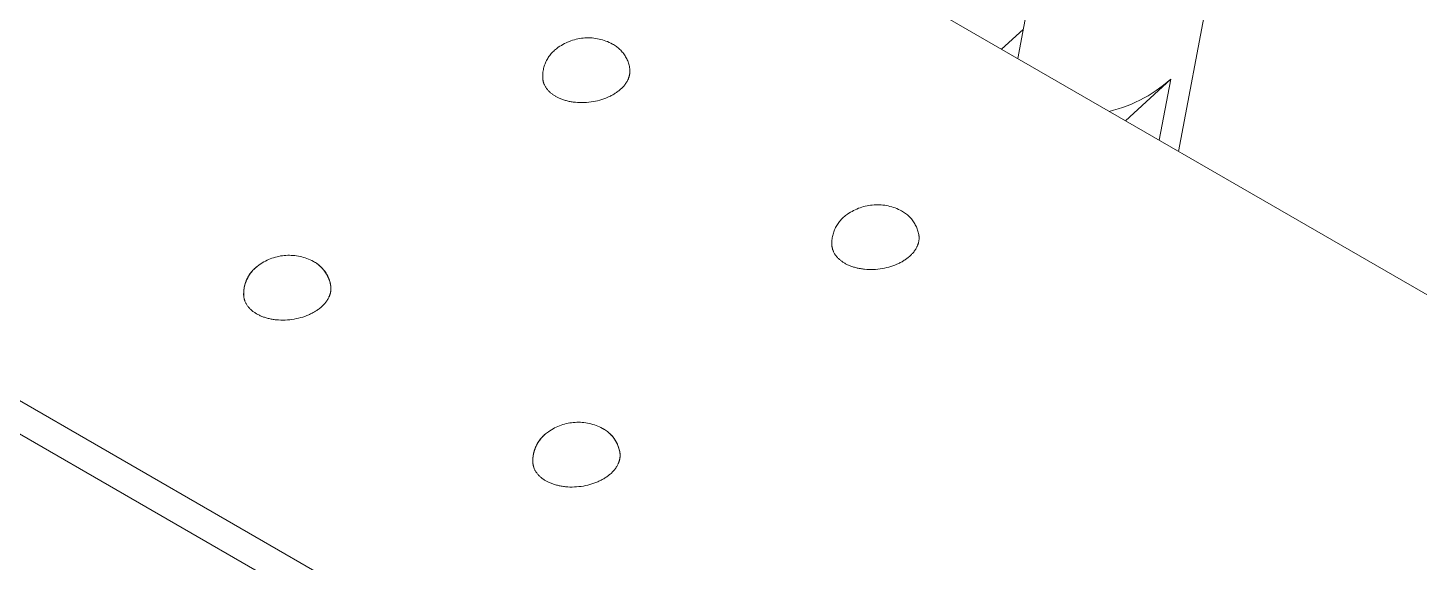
# Model space of a CAD drawing. Header units: millimetres. Extents: x -253 to 4295, y -442 to 2895.
# Drawn here: x 3147.2 to 3335.5, y 1273.9 to 1346.2 of the extents above; entities that cross this region are included whole.
import ezdxf

# ---------------------------------------------------------------- set-up
doc = ezdxf.new("R2010")
doc.units = ezdxf.units.MM
doc.layers.add('ZANO_R', color=7, linetype='Continuous', lineweight=0)

msp = doc.modelspace()

# ---------------------------------------------------------------- linework, layer by layer
at = {"layer": 'ZANO_R'}
for p, q in [((3281.29, 1342.56), (3307.2, 1478.45)), ((3328.95, 1465.89), (3302.95, 1329.51)), ((3161.99, 1410.89), (4157.14, 836.34)), ((3220.96, 1344.56), (3221.19, 1344.63)), ((3221.19, 1344.63), (3221.43, 1344.69)), ((3221.43, 1344.69), (3221.66, 1344.74)), ((3221.66, 1344.74), (3221.9, 1344.79)), ((3221.9, 1344.79), (3222.14, 1344.82)), ((3222.14, 1344.82), (3222.38, 1344.85)), ((3222.38, 1344.85), (3222.62, 1344.87)), ((3222.62, 1344.87), (3222.86, 1344.88)), ((3222.86, 1344.88), (3223.1, 1344.88)), ((3223.1, 1344.88), (3223.34, 1344.87)), ((3223.34, 1344.87), (3223.59, 1344.86)), ((3223.59, 1344.86), (3223.83, 1344.84)), ((3223.83, 1344.84), (3224.07, 1344.8)), ((3224.07, 1344.8), (3224.3, 1344.76)), ((3224.3, 1344.76), (3224.54, 1344.72)), ((3224.54, 1344.72), (3224.78, 1344.66)), ((3224.78, 1344.66), (3225.01, 1344.6)), ((3279, 1343.34), (3281.95, 1346.02)), ((3217.95, 1342.62), (3218.05, 1342.74)), ((3218.05, 1342.74), (3218.16, 1342.86)), ((3218.16, 1342.86), (3218.27, 1342.98)), ((3218.27, 1342.98), (3218.39, 1343.09)), ((3218.39, 1343.09), (3218.51, 1343.2)), ((3218.51, 1343.2), (3218.63, 1343.31)), ((3218.63, 1343.31), (3218.76, 1343.41)), ((3218.76, 1343.41), (3218.89, 1343.51)), ((3218.89, 1343.51), (3219.02, 1343.6)), ((3219.02, 1343.6), (3219.22, 1343.73)), ((3219.22, 1343.73), (3219.43, 1343.86)), ((3219.43, 1343.86), (3219.63, 1343.99)), ((3219.63, 1343.99), (3219.85, 1344.1)), ((3219.85, 1344.1), (3220.06, 1344.21)), ((3220.06, 1344.21), (3220.28, 1344.31)), ((3220.28, 1344.31), (3220.51, 1344.4)), ((3220.51, 1344.4), (3220.73, 1344.48)), ((3220.73, 1344.48), (3220.96, 1344.56)), ((3225.01, 1344.6), (3225.24, 1344.52)), ((3225.24, 1344.52), (3225.47, 1344.44)), ((3225.47, 1344.44), (3225.69, 1344.36)), ((3225.69, 1344.36), (3225.91, 1344.26)), ((3225.91, 1344.26), (3226.13, 1344.16)), ((3226.13, 1344.16), (3226.35, 1344.04)), ((3226.35, 1344.04), (3226.48, 1343.97)), ((3226.48, 1343.97), (3226.62, 1343.89)), ((3226.62, 1343.89), (3226.75, 1343.8)), ((3226.75, 1343.8), (3226.88, 1343.71)), ((3226.88, 1343.71), (3227, 1343.62)), ((3227, 1343.62), (3227.13, 1343.52)), ((3227.13, 1343.52), (3227.24, 1343.41)), ((3227.24, 1343.41), (3227.36, 1343.31)), ((3227.36, 1343.31), (3227.47, 1343.2)), ((3227.47, 1343.2), (3227.58, 1343.08)), ((3227.58, 1343.08), (3227.68, 1342.96)), ((3227.68, 1342.96), (3227.78, 1342.84)), ((3227.78, 1342.84), (3227.88, 1342.71)), ((3065.35, 1342.41), (4060.51, 767.86)), ((3217.03, 1340.73), (3217.07, 1340.89)), ((3217.07, 1340.89), (3217.12, 1341.05)), ((3217.12, 1341.05), (3217.17, 1341.2)), ((3217.17, 1341.2), (3217.22, 1341.35)), ((3217.22, 1341.35), (3217.28, 1341.5)), ((3217.28, 1341.5), (3217.35, 1341.65)), ((3217.35, 1341.65), (3217.42, 1341.8)), ((3217.42, 1341.8), (3217.5, 1341.94)), ((3217.5, 1341.94), (3217.58, 1342.08)), ((3217.58, 1342.08), (3217.66, 1342.22)), ((3217.66, 1342.22), (3217.75, 1342.36)), ((3217.75, 1342.36), (3217.85, 1342.49)), ((3217.85, 1342.49), (3217.95, 1342.62)), ((3227.88, 1342.71), (3227.97, 1342.59)), ((3227.97, 1342.59), (3228.05, 1342.45)), ((3228.05, 1342.45), (3228.13, 1342.32)), ((3228.13, 1342.32), (3228.21, 1342.18)), ((3228.21, 1342.18), (3228.28, 1342.04)), ((3228.28, 1342.04), (3228.35, 1341.9)), ((3228.35, 1341.9), (3228.41, 1341.75)), ((3228.41, 1341.75), (3228.47, 1341.61)), ((3228.47, 1341.61), (3228.52, 1341.46)), ((3228.52, 1341.46), (3228.56, 1341.31)), ((3228.56, 1341.31), (3228.61, 1341.16)), ((3228.61, 1341.16), (3228.64, 1341)), ((3228.64, 1341), (3228.67, 1340.85)), ((3228.67, 1340.85), (3228.7, 1340.69)), ((3281.21, 1342.06), (3281.24, 1342.31)), ((3281.24, 1342.31), (3281.29, 1342.55)), ((3062.23, 1339.7), (4057.38, 765.15)), ((3216.91, 1339.77), (3216.92, 1339.93)), ((3216.91, 1339.6), (3216.91, 1339.77)), ((3216.91, 1339.44), (3216.91, 1339.6)), ((3216.92, 1339.28), (3216.91, 1339.44)), ((3216.92, 1339.93), (3216.93, 1340.09)), ((3216.92, 1339.28), (3216.93, 1339.23)), ((3216.93, 1340.09), (3216.94, 1340.25)), ((3216.93, 1339.23), (3216.94, 1339.19)), ((3216.94, 1340.25), (3216.97, 1340.41)), ((3216.94, 1339.19), (3216.94, 1339.14)), ((3216.94, 1339.14), (3216.95, 1339.1)), ((3216.95, 1339.1), (3216.96, 1339.06)), ((3216.96, 1339.06), (3216.97, 1339.01)), ((3216.97, 1340.41), (3217, 1340.57)), ((3216.97, 1339.01), (3216.98, 1338.97)), ((3216.98, 1338.97), (3216.99, 1338.92)), ((3217, 1340.57), (3217.03, 1340.73)), ((3228.26, 1338.88), (3228.32, 1338.98)), ((3228.32, 1338.98), (3228.37, 1339.08)), ((3228.37, 1339.08), (3228.43, 1339.19)), ((3228.43, 1339.19), (3228.45, 1339.24)), ((3228.45, 1339.24), (3228.48, 1339.29)), ((3228.48, 1339.29), (3228.5, 1339.34)), ((3228.5, 1339.34), (3228.52, 1339.4)), ((3228.52, 1339.4), (3228.54, 1339.45)), ((3228.54, 1339.45), (3228.56, 1339.5)), ((3228.56, 1339.5), (3228.58, 1339.56)), ((3228.58, 1339.56), (3228.59, 1339.61)), ((3228.59, 1339.61), (3228.61, 1339.66)), ((3228.61, 1339.66), (3228.63, 1339.72)), ((3228.63, 1339.72), (3228.64, 1339.77)), ((3228.64, 1339.77), (3228.65, 1339.83)), ((3228.65, 1339.83), (3228.66, 1339.88)), ((3228.66, 1339.88), (3228.67, 1339.94)), ((3228.67, 1339.94), (3228.68, 1339.99)), ((3228.68, 1339.99), (3228.69, 1340.04)), ((3228.69, 1340.04), (3228.7, 1340.1)), ((3228.7, 1340.64), (3228.7, 1340.69)), ((3228.71, 1340.59), (3228.7, 1340.64)), ((3228.7, 1340.15), (3228.71, 1340.21)), ((3228.7, 1340.1), (3228.7, 1340.15)), ((3228.71, 1340.53), (3228.71, 1340.59)), ((3228.71, 1340.48), (3228.71, 1340.53)), ((3228.72, 1340.43), (3228.71, 1340.48)), ((3228.71, 1340.32), (3228.72, 1340.37)), ((3228.71, 1340.26), (3228.71, 1340.32)), ((3228.71, 1340.21), (3228.71, 1340.26)), ((3228.72, 1340.37), (3228.72, 1340.43)), ((3295.77, 1333.65), (3301.92, 1339.29)), ((3300.35, 1331.01), (3301.92, 1339.29)), ((3301.92, 1339.29), (3301.44, 1338.87)), ((3216.99, 1338.92), (3217, 1338.88)), ((3217, 1338.88), (3217.02, 1338.84)), ((3217.02, 1338.84), (3217.03, 1338.79)), ((3217.03, 1338.79), (3217.05, 1338.75)), ((3217.05, 1338.75), (3217.08, 1338.67)), ((3217.08, 1338.67), (3217.11, 1338.58)), ((3217.11, 1338.58), (3217.15, 1338.5)), ((3217.15, 1338.5), (3217.19, 1338.42)), ((3217.19, 1338.42), (3217.23, 1338.34)), ((3217.23, 1338.34), (3217.28, 1338.26)), ((3217.28, 1338.26), (3217.33, 1338.18)), ((3217.33, 1338.18), (3217.38, 1338.1)), ((3217.38, 1338.1), (3217.43, 1338.02)), ((3217.43, 1338.02), (3217.49, 1337.95)), ((3217.49, 1337.95), (3217.55, 1337.88)), ((3217.55, 1337.88), (3217.61, 1337.8)), ((3217.61, 1337.8), (3217.67, 1337.73)), ((3217.67, 1337.73), (3217.74, 1337.66)), ((3217.74, 1337.66), (3217.8, 1337.6)), ((3217.8, 1337.6), (3217.87, 1337.53)), ((3217.87, 1337.53), (3217.94, 1337.47)), ((3217.94, 1337.47), (3218.02, 1337.4)), ((3218.02, 1337.4), (3218.09, 1337.34)), ((3218.09, 1337.34), (3218.17, 1337.28)), ((3218.17, 1337.28), (3218.24, 1337.23)), ((3218.24, 1337.23), (3218.32, 1337.17)), ((3218.32, 1337.17), (3218.4, 1337.12)), ((3218.4, 1337.12), (3218.49, 1337.06)), ((3226.18, 1337.06), (3226.29, 1337.12)), ((3226.29, 1337.12), (3226.4, 1337.18)), ((3226.4, 1337.18), (3226.51, 1337.24)), ((3226.51, 1337.24), (3226.61, 1337.3)), ((3226.61, 1337.3), (3226.72, 1337.37)), ((3226.72, 1337.37), (3226.81, 1337.43)), ((3226.81, 1337.43), (3226.91, 1337.5)), ((3226.91, 1337.5), (3227, 1337.57)), ((3227, 1337.57), (3227.1, 1337.64)), ((3227.1, 1337.64), (3227.2, 1337.72)), ((3227.2, 1337.72), (3227.3, 1337.79)), ((3227.3, 1337.79), (3227.39, 1337.87)), ((3227.39, 1337.87), (3227.48, 1337.96)), ((3227.48, 1337.96), (3227.57, 1338.04)), ((3227.57, 1338.04), (3227.66, 1338.13)), ((3227.66, 1338.13), (3227.75, 1338.21)), ((3227.75, 1338.21), (3227.83, 1338.3)), ((3227.83, 1338.3), (3227.91, 1338.4)), ((3227.91, 1338.4), (3227.98, 1338.49)), ((3227.98, 1338.49), (3228.06, 1338.58)), ((3228.06, 1338.58), (3228.13, 1338.68)), ((3228.13, 1338.68), (3228.2, 1338.78)), ((3228.2, 1338.78), (3228.26, 1338.88)), ((3299.39, 1337.38), (3298.85, 1337.05)), ((3299.92, 1337.73), (3299.39, 1337.38)), ((3300.44, 1338.09), (3299.92, 1337.73)), ((3300.95, 1338.48), (3300.44, 1338.09)), ((3301.44, 1338.87), (3300.95, 1338.48)), ((3218.49, 1337.06), (3218.57, 1337.01)), ((3218.57, 1337.01), (3218.65, 1336.96)), ((3218.65, 1336.96), (3218.75, 1336.91)), ((3218.75, 1336.91), (3218.84, 1336.86)), ((3218.84, 1336.86), (3218.94, 1336.81)), ((3218.94, 1336.81), (3219.05, 1336.76)), ((3219.05, 1336.76), (3219.15, 1336.71)), ((3219.15, 1336.71), (3219.26, 1336.66)), ((3219.26, 1336.66), (3219.37, 1336.62)), ((3219.37, 1336.62), (3219.49, 1336.57)), ((3219.49, 1336.57), (3219.6, 1336.53)), ((3219.6, 1336.53), (3219.72, 1336.49)), ((3219.72, 1336.49), (3219.84, 1336.45)), ((3219.84, 1336.45), (3219.97, 1336.41)), ((3219.97, 1336.41), (3220.09, 1336.38)), ((3220.09, 1336.38), (3220.22, 1336.34)), ((3220.22, 1336.34), (3220.35, 1336.31)), ((3220.35, 1336.31), (3220.49, 1336.28)), ((3220.49, 1336.28), (3220.62, 1336.26)), ((3220.62, 1336.26), (3220.76, 1336.23)), ((3220.76, 1336.23), (3220.9, 1336.21)), ((3220.9, 1336.21), (3221.04, 1336.19)), ((3221.04, 1336.19), (3221.19, 1336.17)), ((3221.19, 1336.17), (3221.33, 1336.15)), ((3221.33, 1336.15), (3221.63, 1336.13)), ((3221.63, 1336.13), (3221.92, 1336.12)), ((3221.92, 1336.12), (3222.23, 1336.11)), ((3222.23, 1336.11), (3222.53, 1336.12)), ((3222.53, 1336.12), (3222.84, 1336.14)), ((3222.84, 1336.14), (3223.14, 1336.16)), ((3223.14, 1336.16), (3223.45, 1336.2)), ((3223.45, 1336.2), (3223.75, 1336.25)), ((3223.75, 1336.25), (3224.05, 1336.31)), ((3224.05, 1336.31), (3224.34, 1336.37)), ((3224.34, 1336.37), (3224.63, 1336.45)), ((3224.63, 1336.45), (3224.91, 1336.53)), ((3224.91, 1336.53), (3225.18, 1336.62)), ((3225.18, 1336.62), (3225.44, 1336.72)), ((3225.44, 1336.72), (3225.7, 1336.83)), ((3225.7, 1336.83), (3225.82, 1336.88)), ((3225.82, 1336.88), (3225.94, 1336.94)), ((3225.94, 1336.94), (3226.06, 1337)), ((3226.06, 1337), (3226.18, 1337.06)), ((3294.79, 1335.26), (3294.18, 1335.08)), ((3295.39, 1335.46), (3294.79, 1335.26)), ((3295.99, 1335.67), (3295.39, 1335.46)), ((3296.58, 1335.91), (3295.99, 1335.67)), ((3297.16, 1336.17), (3296.58, 1335.91)), ((3297.73, 1336.44), (3297.16, 1336.17)), ((3298.3, 1336.74), (3297.73, 1336.44)), ((3298.85, 1337.05), (3298.3, 1336.74)), ((3294.18, 1335.08), (3293.56, 1334.93)), ((3260.1, 1321.97), (3260.33, 1322.03)), ((3260.33, 1322.03), (3260.56, 1322.09)), ((3260.56, 1322.09), (3260.8, 1322.15)), ((3260.8, 1322.15), (3261.04, 1322.19)), ((3261.04, 1322.19), (3261.28, 1322.23)), ((3261.28, 1322.23), (3261.52, 1322.25)), ((3261.52, 1322.25), (3261.76, 1322.27)), ((3261.76, 1322.27), (3262, 1322.28)), ((3262, 1322.28), (3262.24, 1322.28)), ((3262.24, 1322.28), (3262.48, 1322.28)), ((3262.48, 1322.28), (3262.72, 1322.26)), ((3262.72, 1322.26), (3262.96, 1322.24)), ((3262.96, 1322.24), (3263.2, 1322.21)), ((3263.2, 1322.21), (3263.44, 1322.17)), ((3263.44, 1322.17), (3263.68, 1322.12)), ((3263.68, 1322.12), (3263.91, 1322.07)), ((3263.91, 1322.07), (3264.14, 1322)), ((3264.14, 1322), (3264.37, 1321.93)), ((3257.08, 1320.02), (3257.19, 1320.15)), ((3257.19, 1320.15), (3257.29, 1320.27)), ((3257.29, 1320.27), (3257.41, 1320.38)), ((3257.41, 1320.38), (3257.52, 1320.5)), ((3257.52, 1320.5), (3257.64, 1320.61)), ((3257.64, 1320.61), (3257.77, 1320.71)), ((3257.77, 1320.71), (3257.89, 1320.81)), ((3257.89, 1320.81), (3258.02, 1320.91)), ((3258.02, 1320.91), (3258.16, 1321)), ((3258.16, 1321), (3258.36, 1321.14)), ((3258.36, 1321.14), (3258.56, 1321.27)), ((3258.56, 1321.27), (3258.77, 1321.39)), ((3258.77, 1321.39), (3258.98, 1321.51)), ((3258.98, 1321.51), (3259.2, 1321.61)), ((3259.2, 1321.61), (3259.42, 1321.71)), ((3259.42, 1321.71), (3259.64, 1321.81)), ((3259.64, 1321.81), (3259.87, 1321.89)), ((3259.87, 1321.89), (3260.1, 1321.97)), ((3264.37, 1321.93), (3264.6, 1321.85)), ((3264.6, 1321.85), (3264.83, 1321.76)), ((3264.83, 1321.76), (3265.05, 1321.66)), ((3265.05, 1321.66), (3265.27, 1321.56)), ((3265.27, 1321.56), (3265.48, 1321.45)), ((3265.48, 1321.45), (3265.62, 1321.37)), ((3265.62, 1321.37), (3265.75, 1321.29)), ((3265.75, 1321.29), (3265.88, 1321.21)), ((3265.88, 1321.21), (3266.01, 1321.12)), ((3266.01, 1321.12), (3266.14, 1321.02)), ((3266.14, 1321.02), (3266.26, 1320.92)), ((3266.26, 1320.92), (3266.38, 1320.82)), ((3266.38, 1320.82), (3266.49, 1320.71)), ((3266.49, 1320.71), (3266.61, 1320.6)), ((3266.61, 1320.6), (3266.71, 1320.49)), ((3266.71, 1320.49), (3266.82, 1320.37)), ((3266.82, 1320.37), (3266.92, 1320.24)), ((3266.92, 1320.24), (3267.01, 1320.12)), ((3267.01, 1320.12), (3267.1, 1319.99)), ((3256.17, 1318.14), (3256.21, 1318.29)), ((3256.21, 1318.29), (3256.25, 1318.45)), ((3256.25, 1318.45), (3256.3, 1318.61)), ((3256.3, 1318.61), (3256.36, 1318.76)), ((3256.36, 1318.76), (3256.42, 1318.91)), ((3256.42, 1318.91), (3256.48, 1319.06)), ((3256.48, 1319.06), (3256.55, 1319.2)), ((3256.55, 1319.2), (3256.63, 1319.35)), ((3256.63, 1319.35), (3256.71, 1319.49)), ((3256.71, 1319.49), (3256.8, 1319.63)), ((3256.8, 1319.63), (3256.89, 1319.76)), ((3256.89, 1319.76), (3256.98, 1319.89)), ((3256.98, 1319.89), (3257.08, 1320.02)), ((3267.1, 1319.99), (3267.19, 1319.86)), ((3267.19, 1319.86), (3267.27, 1319.72)), ((3267.27, 1319.72), (3267.34, 1319.59)), ((3267.34, 1319.59), (3267.42, 1319.45)), ((3267.42, 1319.45), (3267.48, 1319.3)), ((3267.48, 1319.3), (3267.55, 1319.16)), ((3267.55, 1319.16), (3267.6, 1319.01)), ((3267.6, 1319.01), (3267.65, 1318.86)), ((3267.65, 1318.86), (3267.7, 1318.71)), ((3267.7, 1318.71), (3267.74, 1318.56)), ((3267.74, 1318.56), (3267.78, 1318.41)), ((3267.78, 1318.41), (3267.81, 1318.26)), ((3267.81, 1318.26), (3267.83, 1318.1)), ((3256.04, 1317.17), (3256.05, 1317.33)), ((3256.04, 1317.01), (3256.04, 1317.17)), ((3256.05, 1316.85), (3256.04, 1317.01)), ((3256.05, 1317.33), (3256.06, 1317.5)), ((3256.06, 1316.68), (3256.05, 1316.85)), ((3256.06, 1317.5), (3256.08, 1317.66)), ((3256.06, 1316.64), (3256.06, 1316.68)), ((3256.07, 1316.59), (3256.06, 1316.64)), ((3256.08, 1316.55), (3256.07, 1316.59)), ((3256.08, 1317.66), (3256.1, 1317.82)), ((3256.09, 1316.51), (3256.08, 1316.55)), ((3256.1, 1316.46), (3256.09, 1316.51)), ((3256.1, 1317.82), (3256.13, 1317.98)), ((3256.11, 1316.42), (3256.1, 1316.46)), ((3256.12, 1316.37), (3256.11, 1316.42)), ((3256.13, 1316.33), (3256.12, 1316.37)), ((3256.13, 1317.98), (3256.17, 1318.14)), ((3267.45, 1316.39), (3267.39, 1316.28)), ((3267.51, 1316.49), (3267.45, 1316.39)), ((3267.56, 1316.59), (3267.51, 1316.49)), ((3267.59, 1316.64), (3267.56, 1316.59)), ((3267.61, 1316.7), (3267.59, 1316.64)), ((3267.63, 1316.75), (3267.61, 1316.7)), ((3267.65, 1316.8), (3267.63, 1316.75)), ((3267.67, 1316.86), (3267.65, 1316.8)), ((3267.69, 1316.91), (3267.67, 1316.86)), ((3267.71, 1316.96), (3267.69, 1316.91)), ((3267.73, 1317.02), (3267.71, 1316.96)), ((3267.75, 1317.07), (3267.73, 1317.02)), ((3267.76, 1317.12), (3267.75, 1317.07)), ((3267.77, 1317.18), (3267.76, 1317.12)), ((3267.79, 1317.23), (3267.77, 1317.18)), ((3267.8, 1317.29), (3267.79, 1317.23)), ((3267.81, 1317.34), (3267.8, 1317.29)), ((3267.82, 1317.4), (3267.81, 1317.34)), ((3267.83, 1317.45), (3267.82, 1317.4)), ((3267.83, 1318.1), (3267.84, 1318.05)), ((3267.84, 1317.56), (3267.83, 1317.5)), ((3267.83, 1317.5), (3267.83, 1317.45)), ((3267.84, 1318.05), (3267.84, 1317.99)), ((3267.84, 1317.99), (3267.85, 1317.94)), ((3267.85, 1317.67), (3267.84, 1317.61)), ((3267.84, 1317.61), (3267.84, 1317.56)), ((3267.85, 1317.94), (3267.85, 1317.88)), ((3267.85, 1317.88), (3267.85, 1317.83)), ((3267.85, 1317.83), (3267.85, 1317.78)), ((3267.85, 1317.78), (3267.85, 1317.72)), ((3267.85, 1317.72), (3267.85, 1317.67)), ((3178.95, 1314.42), (3179.16, 1314.55)), ((3178.95, 1314.42), (3179.16, 1314.55)), ((3179.16, 1314.55), (3179.38, 1314.66)), ((3179.16, 1314.55), (3179.38, 1314.66)), ((3179.38, 1314.66), (3179.59, 1314.77)), ((3179.38, 1314.66), (3179.59, 1314.77)), ((3179.59, 1314.77), (3179.81, 1314.87)), ((3179.59, 1314.77), (3179.81, 1314.87)), ((3179.81, 1314.87), (3180.03, 1314.96)), ((3179.81, 1314.87), (3180.03, 1314.96)), ((3180.03, 1314.96), (3180.26, 1315.05)), ((3180.03, 1314.96), (3180.26, 1315.05)), ((3180.26, 1315.05), (3180.49, 1315.12)), ((3180.26, 1315.05), (3180.49, 1315.12)), ((3180.49, 1315.12), (3180.72, 1315.19)), ((3180.49, 1315.12), (3180.72, 1315.19)), ((3180.72, 1315.19), (3180.96, 1315.25)), ((3180.72, 1315.19), (3180.96, 1315.25)), ((3180.96, 1315.25), (3181.19, 1315.3)), ((3180.96, 1315.25), (3181.19, 1315.3)), ((3181.19, 1315.3), (3181.43, 1315.35)), ((3181.19, 1315.3), (3181.43, 1315.35)), ((3181.43, 1315.35), (3181.67, 1315.38)), ((3181.43, 1315.35), (3181.67, 1315.38)), ((3181.67, 1315.38), (3181.91, 1315.41)), ((3181.67, 1315.38), (3181.91, 1315.41)), ((3181.91, 1315.41), (3182.15, 1315.43)), ((3181.91, 1315.41), (3182.15, 1315.43)), ((3182.15, 1315.43), (3182.39, 1315.44)), ((3182.15, 1315.43), (3182.39, 1315.44)), ((3182.39, 1315.44), (3182.63, 1315.44)), ((3182.39, 1315.44), (3182.63, 1315.44)), ((3182.63, 1315.44), (3182.87, 1315.43)), ((3182.63, 1315.44), (3182.87, 1315.43)), ((3182.87, 1315.43), (3183.11, 1315.42)), ((3182.87, 1315.43), (3183.11, 1315.42)), ((3183.11, 1315.42), (3183.35, 1315.4)), ((3183.11, 1315.42), (3183.35, 1315.4)), ((3183.35, 1315.4), (3183.59, 1315.37)), ((3183.35, 1315.4), (3183.59, 1315.37)), ((3183.59, 1315.37), (3183.83, 1315.33)), ((3183.59, 1315.37), (3183.83, 1315.33)), ((3183.83, 1315.33), (3184.07, 1315.28)), ((3183.83, 1315.33), (3184.07, 1315.28)), ((3184.07, 1315.28), (3184.3, 1315.22)), ((3184.07, 1315.28), (3184.3, 1315.22)), ((3184.3, 1315.22), (3184.54, 1315.16)), ((3184.3, 1315.22), (3184.54, 1315.16)), ((3184.54, 1315.16), (3184.77, 1315.08)), ((3184.54, 1315.16), (3184.77, 1315.08)), ((3184.77, 1315.08), (3184.99, 1315)), ((3184.77, 1315.08), (3184.99, 1315)), ((3184.99, 1315), (3185.22, 1314.92)), ((3184.99, 1315), (3185.22, 1314.92)), ((3185.22, 1314.92), (3185.44, 1314.82)), ((3185.22, 1314.92), (3185.44, 1314.82)), ((3185.44, 1314.82), (3185.66, 1314.72)), ((3185.44, 1314.82), (3185.66, 1314.72)), ((3185.66, 1314.72), (3185.87, 1314.61)), ((3185.66, 1314.72), (3185.87, 1314.61)), ((3185.87, 1314.61), (3186.01, 1314.53)), ((3185.87, 1314.61), (3186.01, 1314.53)), ((3186.01, 1314.53), (3186.14, 1314.45)), ((3186.01, 1314.53), (3186.15, 1314.45)), ((3256.14, 1316.29), (3256.13, 1316.33)), ((3256.15, 1316.24), (3256.14, 1316.29)), ((3256.17, 1316.2), (3256.15, 1316.24)), ((3256.18, 1316.16), (3256.17, 1316.2)), ((3256.21, 1316.07), (3256.18, 1316.16)), ((3256.25, 1315.99), (3256.21, 1316.07)), ((3256.28, 1315.9), (3256.25, 1315.99)), ((3256.32, 1315.82), (3256.28, 1315.9)), ((3256.37, 1315.74), (3256.32, 1315.82)), ((3256.41, 1315.66), (3256.37, 1315.74)), ((3256.46, 1315.58), (3256.41, 1315.66)), ((3256.51, 1315.5), (3256.46, 1315.58)), ((3256.57, 1315.43), (3256.51, 1315.5)), ((3256.62, 1315.35), (3256.57, 1315.43)), ((3256.68, 1315.28), (3256.62, 1315.35)), ((3256.74, 1315.21), (3256.68, 1315.28)), ((3256.81, 1315.14), (3256.74, 1315.21)), ((3256.87, 1315.07), (3256.81, 1315.14)), ((3256.94, 1315), (3256.87, 1315.07)), ((3257.01, 1314.94), (3256.94, 1315)), ((3257.08, 1314.87), (3257.01, 1314.94)), ((3257.15, 1314.81), (3257.08, 1314.87)), ((3257.23, 1314.75), (3257.15, 1314.81)), ((3257.3, 1314.69), (3257.23, 1314.75)), ((3257.38, 1314.63), (3257.3, 1314.69)), ((3257.46, 1314.58), (3257.38, 1314.63)), ((3257.54, 1314.52), (3257.46, 1314.58)), ((3257.62, 1314.47), (3257.54, 1314.52)), ((3257.7, 1314.42), (3257.62, 1314.47)), ((3265.43, 1314.52), (3265.31, 1314.46)), ((3265.54, 1314.58), (3265.43, 1314.52)), ((3265.64, 1314.65), (3265.54, 1314.58)), ((3265.75, 1314.71), (3265.64, 1314.65)), ((3265.85, 1314.77), (3265.75, 1314.71)), ((3265.95, 1314.84), (3265.85, 1314.77)), ((3266.05, 1314.9), (3265.95, 1314.84)), ((3266.14, 1314.97), (3266.05, 1314.9)), ((3266.24, 1315.04), (3266.14, 1314.97)), ((3266.34, 1315.12), (3266.24, 1315.04)), ((3266.43, 1315.2), (3266.34, 1315.12)), ((3266.53, 1315.28), (3266.43, 1315.2)), ((3266.62, 1315.36), (3266.53, 1315.28)), ((3266.71, 1315.45), (3266.62, 1315.36)), ((3266.8, 1315.53), (3266.71, 1315.45)), ((3266.88, 1315.62), (3266.8, 1315.53)), ((3266.96, 1315.71), (3266.88, 1315.62)), ((3267.04, 1315.8), (3266.96, 1315.71)), ((3267.12, 1315.89), (3267.04, 1315.8)), ((3267.19, 1315.99), (3267.12, 1315.89)), ((3267.26, 1316.09), (3267.19, 1315.99)), ((3267.33, 1316.19), (3267.26, 1316.09)), ((3267.39, 1316.28), (3267.33, 1316.19)), ((3177.01, 1312.47), (3177.09, 1312.61)), ((3177.02, 1312.5), (3177.1, 1312.64)), ((3177.09, 1312.61), (3177.17, 1312.75)), ((3177.1, 1312.64), (3177.19, 1312.78)), ((3177.17, 1312.75), (3177.26, 1312.89)), ((3177.19, 1312.78), (3177.28, 1312.92)), ((3177.26, 1312.89), (3177.36, 1313.03)), ((3177.28, 1312.92), (3177.38, 1313.05)), ((3177.36, 1313.03), (3177.46, 1313.16)), ((3177.38, 1313.05), (3177.47, 1313.18)), ((3177.46, 1313.16), (3177.57, 1313.29)), ((3177.47, 1313.18), (3177.58, 1313.3)), ((3177.57, 1313.29), (3177.67, 1313.41)), ((3177.58, 1313.3), (3177.69, 1313.42)), ((3177.67, 1313.41), (3177.79, 1313.53)), ((3177.69, 1313.42), (3177.8, 1313.54)), ((3177.79, 1313.53), (3177.91, 1313.64)), ((3177.8, 1313.54), (3177.92, 1313.65)), ((3177.91, 1313.64), (3178.03, 1313.76)), ((3177.92, 1313.65), (3178.04, 1313.76)), ((3178.03, 1313.76), (3178.15, 1313.86)), ((3178.04, 1313.76), (3178.16, 1313.87)), ((3178.15, 1313.86), (3178.28, 1313.97)), ((3178.16, 1313.87), (3178.29, 1313.97)), ((3178.28, 1313.97), (3178.42, 1314.07)), ((3178.29, 1313.97), (3178.42, 1314.07)), ((3178.42, 1314.07), (3178.55, 1314.16)), ((3178.42, 1314.07), (3178.55, 1314.16)), ((3178.55, 1314.16), (3178.75, 1314.3)), ((3178.55, 1314.16), (3178.75, 1314.3)), ((3178.75, 1314.3), (3178.95, 1314.42)), ((3178.75, 1314.3), (3178.95, 1314.42)), ((3186.14, 1314.45), (3186.27, 1314.37)), ((3186.15, 1314.45), (3186.28, 1314.36)), ((3186.27, 1314.37), (3186.4, 1314.28)), ((3186.28, 1314.36), (3186.41, 1314.27)), ((3186.4, 1314.28), (3186.52, 1314.18)), ((3186.41, 1314.27), (3186.53, 1314.18)), ((3186.52, 1314.18), (3186.64, 1314.09)), ((3186.53, 1314.18), (3186.65, 1314.08)), ((3186.64, 1314.09), (3186.76, 1313.99)), ((3186.65, 1314.08), (3186.77, 1313.97)), ((3186.76, 1313.99), (3186.87, 1313.88)), ((3186.77, 1313.97), (3186.89, 1313.87)), ((3186.87, 1313.88), (3186.98, 1313.77)), ((3186.89, 1313.87), (3187, 1313.76)), ((3186.98, 1313.77), (3187.09, 1313.66)), ((3187, 1313.76), (3187.11, 1313.64)), ((3187.09, 1313.66), (3187.19, 1313.54)), ((3187.11, 1313.64), (3187.21, 1313.52)), ((3187.19, 1313.54), (3187.29, 1313.42)), ((3187.21, 1313.52), (3187.31, 1313.4)), ((3187.29, 1313.42), (3187.38, 1313.3)), ((3187.31, 1313.4), (3187.4, 1313.28)), ((3187.38, 1313.3), (3187.47, 1313.17)), ((3187.4, 1313.28), (3187.49, 1313.15)), ((3187.47, 1313.17), (3187.56, 1313.04)), ((3187.49, 1313.15), (3187.58, 1313.01)), ((3187.56, 1313.04), (3187.64, 1312.91)), ((3187.58, 1313.01), (3187.66, 1312.88)), ((3187.64, 1312.91), (3187.72, 1312.78)), ((3187.66, 1312.88), (3187.74, 1312.74)), ((3187.72, 1312.78), (3187.79, 1312.64)), ((3187.74, 1312.74), (3187.81, 1312.6)), ((3187.79, 1312.64), (3187.86, 1312.5)), ((3187.81, 1312.6), (3187.88, 1312.46)), ((3257.79, 1314.37), (3257.7, 1314.42)), ((3257.88, 1314.31), (3257.79, 1314.37)), ((3257.98, 1314.26), (3257.88, 1314.31)), ((3258.08, 1314.21), (3257.98, 1314.26)), ((3258.18, 1314.16), (3258.08, 1314.21)), ((3258.29, 1314.11), (3258.18, 1314.16)), ((3258.4, 1314.07), (3258.29, 1314.11)), ((3258.51, 1314.02), (3258.4, 1314.07)), ((3258.62, 1313.98), (3258.51, 1314.02)), ((3258.74, 1313.94), (3258.62, 1313.98)), ((3258.86, 1313.89), (3258.74, 1313.94)), ((3258.98, 1313.86), (3258.86, 1313.89)), ((3259.1, 1313.82), (3258.98, 1313.86)), ((3259.23, 1313.78), (3259.1, 1313.82)), ((3259.36, 1313.75), (3259.23, 1313.78)), ((3259.49, 1313.72), (3259.36, 1313.75)), ((3259.62, 1313.69), (3259.49, 1313.72)), ((3259.76, 1313.66), (3259.62, 1313.69)), ((3259.9, 1313.64), (3259.76, 1313.66)), ((3260.04, 1313.61), (3259.9, 1313.64)), ((3260.18, 1313.59), (3260.04, 1313.61)), ((3260.32, 1313.58), (3260.18, 1313.59)), ((3260.47, 1313.56), (3260.32, 1313.58)), ((3260.76, 1313.54), (3260.47, 1313.56)), ((3261.06, 1313.52), (3260.76, 1313.54)), ((3261.36, 1313.52), (3261.06, 1313.52)), ((3261.67, 1313.52), (3261.36, 1313.52)), ((3261.97, 1313.54), (3261.67, 1313.52)), ((3262.28, 1313.57), (3261.97, 1313.54)), ((3262.58, 1313.61), (3262.28, 1313.57)), ((3262.88, 1313.65), (3262.58, 1313.61)), ((3263.18, 1313.71), (3262.88, 1313.65)), ((3263.47, 1313.78), (3263.18, 1313.71)), ((3263.76, 1313.85), (3263.47, 1313.78)), ((3264.04, 1313.94), (3263.76, 1313.85)), ((3264.31, 1314.03), (3264.04, 1313.94)), ((3264.58, 1314.13), (3264.31, 1314.03)), ((3264.83, 1314.23), (3264.58, 1314.13)), ((3264.96, 1314.29), (3264.83, 1314.23)), ((3265.08, 1314.34), (3264.96, 1314.29)), ((3265.2, 1314.4), (3265.08, 1314.34)), ((3265.31, 1314.46), (3265.2, 1314.4)), ((3176.45, 1310.58), (3176.46, 1310.75)), ((3176.46, 1310.75), (3176.49, 1310.91)), ((3176.46, 1310.65), (3176.47, 1310.81)), ((3176.47, 1310.81), (3176.5, 1310.97)), ((3176.49, 1310.91), (3176.51, 1311.07)), ((3176.5, 1310.97), (3176.52, 1311.13)), ((3176.51, 1311.07), (3176.55, 1311.24)), ((3176.52, 1311.13), (3176.56, 1311.29)), ((3176.55, 1311.24), (3176.58, 1311.4)), ((3176.56, 1311.29), (3176.6, 1311.45)), ((3176.58, 1311.4), (3176.63, 1311.56)), ((3176.6, 1311.45), (3176.64, 1311.61)), ((3176.63, 1311.56), (3176.68, 1311.71)), ((3176.64, 1311.61), (3176.69, 1311.76)), ((3176.68, 1311.71), (3176.73, 1311.87)), ((3176.69, 1311.76), (3176.75, 1311.91)), ((3176.73, 1311.87), (3176.79, 1312.02)), ((3176.75, 1311.91), (3176.81, 1312.06)), ((3176.79, 1312.02), (3176.86, 1312.17)), ((3176.81, 1312.06), (3176.88, 1312.21)), ((3176.86, 1312.17), (3176.93, 1312.32)), ((3176.88, 1312.21), (3176.95, 1312.36)), ((3176.93, 1312.32), (3177.01, 1312.47)), ((3176.95, 1312.36), (3177.02, 1312.5)), ((3187.86, 1312.5), (3187.92, 1312.36)), ((3187.88, 1312.46), (3187.94, 1312.32)), ((3187.92, 1312.36), (3187.98, 1312.22)), ((3187.94, 1312.32), (3187.99, 1312.17)), ((3187.98, 1312.22), (3188.03, 1312.07)), ((3187.99, 1312.17), (3188.05, 1312.02)), ((3188.03, 1312.07), (3188.08, 1311.92)), ((3188.05, 1312.02), (3188.09, 1311.87)), ((3188.08, 1311.92), (3188.12, 1311.78)), ((3188.09, 1311.87), (3188.13, 1311.72)), ((3188.12, 1311.78), (3188.16, 1311.62)), ((3188.13, 1311.72), (3188.17, 1311.57)), ((3188.16, 1311.62), (3188.19, 1311.47)), ((3188.17, 1311.57), (3188.2, 1311.41)), ((3188.19, 1311.47), (3188.22, 1311.32)), ((3188.2, 1311.41), (3188.23, 1311.26)), ((3188.23, 1311.2), (3188.23, 1311.26)), ((3188.24, 1311.15), (3188.23, 1311.2)), ((3188.23, 1310.71), (3188.24, 1310.77)), ((3188.23, 1310.66), (3188.23, 1310.71)), ((3188.24, 1311.09), (3188.24, 1311.15)), ((3188.24, 1311.04), (3188.24, 1311.09)), ((3188.24, 1310.99), (3188.24, 1311.04)), ((3188.24, 1310.93), (3188.24, 1310.99)), ((3188.24, 1310.88), (3188.24, 1310.93)), ((3188.24, 1310.82), (3188.24, 1310.88)), ((3188.24, 1310.77), (3188.24, 1310.82)), ((3176.43, 1310.25), (3176.44, 1310.42)), ((3176.43, 1310.09), (3176.43, 1310.25)), ((3176.44, 1309.92), (3176.43, 1310.09)), ((3176.44, 1310.49), (3176.46, 1310.65)), ((3176.44, 1310.42), (3176.45, 1310.58)), ((3176.44, 1310.33), (3176.44, 1310.49)), ((3176.44, 1310.16), (3176.44, 1310.33)), ((3176.44, 1310), (3176.44, 1310.16)), ((3176.45, 1309.84), (3176.44, 1310)), ((3176.45, 1309.84), (3176.46, 1309.79)), ((3176.46, 1309.79), (3176.46, 1309.75)), ((3176.46, 1309.75), (3176.47, 1309.71)), ((3176.47, 1309.71), (3176.48, 1309.66)), ((3176.48, 1309.66), (3176.49, 1309.62)), ((3176.49, 1309.62), (3176.5, 1309.57)), ((3176.5, 1309.57), (3176.51, 1309.53)), ((3176.51, 1309.53), (3176.52, 1309.49)), ((3176.52, 1309.49), (3176.53, 1309.44)), ((3176.53, 1309.44), (3176.55, 1309.4)), ((3176.55, 1309.4), (3176.56, 1309.36)), ((3176.56, 1309.36), (3176.57, 1309.31)), ((3176.57, 1309.31), (3176.61, 1309.23)), ((3176.61, 1309.23), (3176.64, 1309.14)), ((3176.64, 1309.14), (3176.68, 1309.06)), ((3176.68, 1309.06), (3176.72, 1308.98)), ((3176.72, 1308.98), (3176.76, 1308.9)), ((3176.76, 1308.9), (3176.81, 1308.82)), ((3187.27, 1308.78), (3187.36, 1308.87)), ((3187.36, 1308.87), (3187.44, 1308.96)), ((3187.44, 1308.96), (3187.51, 1309.05)), ((3187.51, 1309.05), (3187.59, 1309.15)), ((3187.59, 1309.15), (3187.66, 1309.24)), ((3187.66, 1309.24), (3187.72, 1309.34)), ((3187.72, 1309.34), (3187.79, 1309.44)), ((3187.79, 1309.44), (3187.85, 1309.54)), ((3187.85, 1309.54), (3187.9, 1309.64)), ((3187.9, 1309.64), (3187.95, 1309.75)), ((3187.95, 1309.75), (3187.98, 1309.8)), ((3187.98, 1309.8), (3188, 1309.85)), ((3188, 1309.85), (3188.03, 1309.91)), ((3188.03, 1309.91), (3188.05, 1309.96)), ((3188.05, 1309.96), (3188.07, 1310.01)), ((3188.07, 1310.01), (3188.09, 1310.06)), ((3188.09, 1310.06), (3188.1, 1310.12)), ((3188.1, 1310.12), (3188.12, 1310.17)), ((3188.12, 1310.17), (3188.14, 1310.23)), ((3188.14, 1310.23), (3188.15, 1310.28)), ((3188.15, 1310.28), (3188.17, 1310.33)), ((3188.17, 1310.33), (3188.18, 1310.39)), ((3188.18, 1310.39), (3188.19, 1310.44)), ((3188.19, 1310.44), (3188.2, 1310.5)), ((3188.2, 1310.5), (3188.21, 1310.55)), ((3188.21, 1310.55), (3188.22, 1310.61)), ((3188.22, 1310.61), (3188.23, 1310.66)), ((3176.81, 1308.82), (3176.85, 1308.74)), ((3176.85, 1308.74), (3176.91, 1308.66)), ((3176.91, 1308.66), (3176.96, 1308.58)), ((3176.96, 1308.58), (3177.02, 1308.51)), ((3177.02, 1308.51), (3177.07, 1308.44)), ((3177.07, 1308.44), (3177.13, 1308.37)), ((3177.13, 1308.37), (3177.2, 1308.29)), ((3177.2, 1308.29), (3177.26, 1308.23)), ((3177.26, 1308.23), (3177.33, 1308.16)), ((3177.33, 1308.16), (3177.4, 1308.09)), ((3177.4, 1308.09), (3177.47, 1308.03)), ((3177.47, 1308.03), (3177.54, 1307.97)), ((3177.54, 1307.97), (3177.62, 1307.9)), ((3177.62, 1307.9), (3177.69, 1307.85)), ((3177.69, 1307.85), (3177.77, 1307.79)), ((3177.77, 1307.79), (3177.85, 1307.73)), ((3177.85, 1307.73), (3177.93, 1307.68)), ((3177.93, 1307.68), (3178.01, 1307.62)), ((3178.01, 1307.62), (3178.1, 1307.57)), ((3178.1, 1307.57), (3178.18, 1307.52)), ((3178.18, 1307.52), (3178.27, 1307.47)), ((3178.27, 1307.47), (3178.37, 1307.42)), ((3178.37, 1307.42), (3178.47, 1307.37)), ((3178.47, 1307.37), (3178.57, 1307.32)), ((3178.57, 1307.32), (3178.68, 1307.27)), ((3178.68, 1307.27), (3178.79, 1307.22)), ((3178.79, 1307.22), (3178.9, 1307.18)), ((3178.9, 1307.18), (3179.01, 1307.13)), ((3179.01, 1307.13), (3179.13, 1307.09)), ((3179.13, 1307.09), (3179.25, 1307.05)), ((3179.25, 1307.05), (3179.37, 1307.01)), ((3179.37, 1307.01), (3179.49, 1306.97)), ((3179.49, 1306.97), (3179.62, 1306.94)), ((3179.62, 1306.94), (3179.75, 1306.91)), ((3183.87, 1306.93), (3184.15, 1307.01)), ((3184.15, 1307.01), (3184.43, 1307.09)), ((3184.43, 1307.09), (3184.71, 1307.18)), ((3184.71, 1307.18), (3184.97, 1307.28)), ((3184.97, 1307.28), (3185.23, 1307.39)), ((3185.23, 1307.39), (3185.35, 1307.44)), ((3185.35, 1307.44), (3185.47, 1307.5)), ((3185.47, 1307.5), (3185.59, 1307.56)), ((3185.59, 1307.56), (3185.71, 1307.62)), ((3185.71, 1307.62), (3185.82, 1307.68)), ((3185.82, 1307.68), (3185.93, 1307.74)), ((3185.93, 1307.74), (3186.04, 1307.8)), ((3186.04, 1307.8), (3186.14, 1307.87)), ((3186.14, 1307.87), (3186.24, 1307.93)), ((3186.24, 1307.93), (3186.34, 1307.99)), ((3186.34, 1307.99), (3186.44, 1308.06)), ((3186.44, 1308.06), (3186.53, 1308.13)), ((3186.53, 1308.13), (3186.63, 1308.2)), ((3186.63, 1308.2), (3186.73, 1308.28)), ((3186.73, 1308.28), (3186.82, 1308.35)), ((3186.82, 1308.35), (3186.92, 1308.43)), ((3186.92, 1308.43), (3187.01, 1308.52)), ((3187.01, 1308.52), (3187.1, 1308.6)), ((3187.1, 1308.6), (3187.19, 1308.69)), ((3187.19, 1308.69), (3187.27, 1308.78)), ((3179.75, 1306.91), (3179.88, 1306.87)), ((3179.88, 1306.87), (3180.02, 1306.84)), ((3180.02, 1306.84), (3180.15, 1306.82)), ((3180.15, 1306.82), (3180.29, 1306.79)), ((3180.29, 1306.79), (3180.43, 1306.77)), ((3180.43, 1306.77), (3180.57, 1306.75)), ((3180.57, 1306.75), (3180.71, 1306.73)), ((3180.71, 1306.73), (3180.86, 1306.72)), ((3180.86, 1306.72), (3181.15, 1306.69)), ((3181.15, 1306.69), (3181.45, 1306.68)), ((3181.45, 1306.68), (3181.75, 1306.67)), ((3181.75, 1306.67), (3182.06, 1306.68)), ((3182.06, 1306.68), (3182.36, 1306.7)), ((3182.36, 1306.7), (3182.67, 1306.72)), ((3182.67, 1306.72), (3182.97, 1306.76)), ((3182.97, 1306.76), (3183.27, 1306.81)), ((3183.27, 1306.81), (3183.57, 1306.87)), ((3183.57, 1306.87), (3183.87, 1306.93)), ((3218.09, 1291.83), (3218.3, 1291.95)), ((3218.09, 1291.83), (3218.3, 1291.95)), ((3218.3, 1291.95), (3218.51, 1292.07)), ((3218.3, 1291.95), (3218.51, 1292.07)), ((3218.51, 1292.07), (3218.73, 1292.17)), ((3218.51, 1292.07), (3218.73, 1292.17)), ((3218.73, 1292.17), (3218.95, 1292.27)), ((3218.73, 1292.17), (3218.95, 1292.27)), ((3218.95, 1292.27), (3219.17, 1292.37)), ((3218.95, 1292.27), (3219.17, 1292.37)), ((3219.17, 1292.37), (3219.4, 1292.45)), ((3219.17, 1292.37), (3219.4, 1292.45)), ((3219.4, 1292.45), (3219.63, 1292.53)), ((3219.4, 1292.45), (3219.63, 1292.53)), ((3219.63, 1292.53), (3219.86, 1292.6)), ((3219.63, 1292.53), (3219.86, 1292.6)), ((3219.86, 1292.6), (3220.09, 1292.66)), ((3219.86, 1292.6), (3220.09, 1292.66)), ((3220.09, 1292.66), (3220.33, 1292.71)), ((3220.09, 1292.66), (3220.33, 1292.71)), ((3220.33, 1292.71), (3220.56, 1292.75)), ((3220.33, 1292.71), (3220.56, 1292.75)), ((3220.56, 1292.75), (3220.8, 1292.79)), ((3220.56, 1292.75), (3220.8, 1292.79)), ((3220.8, 1292.79), (3221.04, 1292.81)), ((3220.8, 1292.79), (3221.04, 1292.81)), ((3221.04, 1292.81), (3221.28, 1292.83)), ((3221.04, 1292.81), (3221.28, 1292.83)), ((3221.28, 1292.83), (3221.52, 1292.84)), ((3221.28, 1292.83), (3221.52, 1292.84)), ((3221.52, 1292.84), (3221.77, 1292.85)), ((3221.52, 1292.84), (3221.77, 1292.85)), ((3221.77, 1292.85), (3222.01, 1292.84)), ((3221.77, 1292.85), (3222.01, 1292.84)), ((3222.01, 1292.84), (3222.25, 1292.83)), ((3222.01, 1292.84), (3222.25, 1292.83)), ((3222.25, 1292.83), (3222.49, 1292.8)), ((3222.25, 1292.83), (3222.49, 1292.8)), ((3222.49, 1292.8), (3222.73, 1292.77)), ((3222.49, 1292.8), (3222.73, 1292.77)), ((3222.73, 1292.77), (3222.97, 1292.73)), ((3222.73, 1292.77), (3222.97, 1292.73)), ((3222.97, 1292.73), (3223.2, 1292.68)), ((3222.97, 1292.73), (3223.2, 1292.68)), ((3223.2, 1292.68), (3223.44, 1292.63)), ((3223.2, 1292.68), (3223.44, 1292.63)), ((3223.44, 1292.63), (3223.67, 1292.56)), ((3223.44, 1292.63), (3223.67, 1292.56)), ((3223.67, 1292.56), (3223.9, 1292.49)), ((3223.67, 1292.56), (3223.9, 1292.49)), ((3223.9, 1292.49), (3224.13, 1292.41)), ((3223.9, 1292.49), (3224.13, 1292.41)), ((3224.13, 1292.41), (3224.35, 1292.32)), ((3224.13, 1292.41), (3224.35, 1292.32)), ((3224.35, 1292.32), (3224.58, 1292.23)), ((3224.35, 1292.32), (3224.58, 1292.23)), ((3224.58, 1292.23), (3224.79, 1292.12)), ((3224.58, 1292.23), (3224.79, 1292.12)), ((3224.79, 1292.12), (3225.01, 1292.01)), ((3224.79, 1292.12), (3225.01, 1292.01)), ((3225.01, 1292.01), (3225.14, 1291.94)), ((3225.01, 1292.01), (3225.15, 1291.93)), ((3225.14, 1291.94), (3225.28, 1291.86)), ((3225.15, 1291.93), (3225.28, 1291.85)), ((3216.14, 1289.87), (3216.22, 1290.02)), ((3216.16, 1289.91), (3216.24, 1290.05)), ((3216.22, 1290.02), (3216.31, 1290.16)), ((3216.24, 1290.05), (3216.32, 1290.19)), ((3216.31, 1290.16), (3216.4, 1290.3)), ((3216.32, 1290.19), (3216.42, 1290.32)), ((3216.4, 1290.3), (3216.5, 1290.43)), ((3216.42, 1290.32), (3216.51, 1290.45)), ((3216.5, 1290.43), (3216.6, 1290.56)), ((3216.51, 1290.45), (3216.61, 1290.58)), ((3216.6, 1290.56), (3216.7, 1290.69)), ((3216.61, 1290.58), (3216.71, 1290.71)), ((3216.7, 1290.69), (3216.81, 1290.81)), ((3216.71, 1290.71), (3216.82, 1290.83)), ((3216.81, 1290.81), (3216.92, 1290.93)), ((3216.82, 1290.83), (3216.93, 1290.95)), ((3216.92, 1290.93), (3217.04, 1291.05)), ((3216.93, 1290.95), (3217.05, 1291.06)), ((3217.04, 1291.05), (3217.16, 1291.16)), ((3217.05, 1291.06), (3217.17, 1291.17)), ((3217.16, 1291.16), (3217.29, 1291.27)), ((3217.17, 1291.17), (3217.29, 1291.27)), ((3217.29, 1291.27), (3217.42, 1291.38)), ((3217.29, 1291.27), (3217.42, 1291.37)), ((3217.42, 1291.37), (3217.55, 1291.47)), ((3217.42, 1291.38), (3217.55, 1291.47)), ((3217.55, 1291.47), (3217.69, 1291.56)), ((3217.55, 1291.47), (3217.69, 1291.56)), ((3217.69, 1291.56), (3217.89, 1291.7)), ((3217.69, 1291.56), (3217.89, 1291.7)), ((3217.89, 1291.7), (3218.09, 1291.83)), ((3217.89, 1291.7), (3218.09, 1291.83)), ((3225.28, 1291.86), (3225.41, 1291.77)), ((3225.28, 1291.85), (3225.41, 1291.77)), ((3225.41, 1291.77), (3225.53, 1291.68)), ((3225.41, 1291.77), (3225.54, 1291.68)), ((3225.53, 1291.68), (3225.66, 1291.59)), ((3225.54, 1291.68), (3225.67, 1291.58)), ((3225.66, 1291.59), (3225.78, 1291.49)), ((3225.67, 1291.58), (3225.79, 1291.48)), ((3225.78, 1291.49), (3225.89, 1291.39)), ((3225.79, 1291.48), (3225.91, 1291.38)), ((3225.89, 1291.39), (3226.01, 1291.29)), ((3225.91, 1291.38), (3226.02, 1291.27)), ((3226.01, 1291.29), (3226.12, 1291.18)), ((3226.02, 1291.27), (3226.13, 1291.16)), ((3226.12, 1291.18), (3226.22, 1291.06)), ((3226.13, 1291.16), (3226.24, 1291.05)), ((3226.22, 1291.06), (3226.33, 1290.95)), ((3226.24, 1291.05), (3226.34, 1290.93)), ((3226.33, 1290.95), (3226.43, 1290.83)), ((3226.34, 1290.93), (3226.44, 1290.81)), ((3226.43, 1290.83), (3226.52, 1290.71)), ((3226.44, 1290.81), (3226.54, 1290.68)), ((3226.52, 1290.71), (3226.61, 1290.58)), ((3226.54, 1290.68), (3226.63, 1290.55)), ((3226.61, 1290.58), (3226.69, 1290.45)), ((3226.63, 1290.55), (3226.71, 1290.42)), ((3226.69, 1290.45), (3226.78, 1290.32)), ((3226.71, 1290.42), (3226.8, 1290.29)), ((3226.78, 1290.32), (3226.85, 1290.18)), ((3226.8, 1290.29), (3226.87, 1290.15)), ((3226.85, 1290.18), (3226.92, 1290.05)), ((3226.87, 1290.15), (3226.94, 1290.01)), ((3226.92, 1290.05), (3226.99, 1289.91)), ((3226.94, 1290.01), (3227.01, 1289.87)), ((3215.58, 1287.99), (3215.6, 1288.15)), ((3215.59, 1288.06), (3215.61, 1288.22)), ((3215.6, 1288.15), (3215.62, 1288.32)), ((3215.61, 1288.22), (3215.63, 1288.38)), ((3215.62, 1288.32), (3215.65, 1288.48)), ((3215.63, 1288.38), (3215.66, 1288.54)), ((3215.65, 1288.48), (3215.68, 1288.64)), ((3215.66, 1288.54), (3215.69, 1288.7)), ((3215.68, 1288.64), (3215.72, 1288.8)), ((3215.69, 1288.7), (3215.73, 1288.86)), ((3215.72, 1288.8), (3215.76, 1288.96)), ((3215.73, 1288.86), (3215.78, 1289.01)), ((3215.76, 1288.96), (3215.81, 1289.12)), ((3215.78, 1289.01), (3215.83, 1289.17)), ((3215.81, 1289.12), (3215.87, 1289.27)), ((3215.83, 1289.17), (3215.88, 1289.32)), ((3215.87, 1289.27), (3215.93, 1289.43)), ((3215.88, 1289.32), (3215.95, 1289.47)), ((3215.93, 1289.43), (3215.99, 1289.58)), ((3215.95, 1289.47), (3216.01, 1289.62)), ((3215.99, 1289.58), (3216.06, 1289.73)), ((3216.01, 1289.62), (3216.08, 1289.76)), ((3216.06, 1289.73), (3216.14, 1289.87)), ((3216.08, 1289.76), (3216.16, 1289.91)), ((3226.99, 1289.91), (3227.05, 1289.77)), ((3227.01, 1289.87), (3227.07, 1289.72)), ((3227.05, 1289.77), (3227.11, 1289.62)), ((3227.07, 1289.72), (3227.13, 1289.57)), ((3227.11, 1289.62), (3227.16, 1289.48)), ((3227.13, 1289.57), (3227.18, 1289.43)), ((3227.16, 1289.48), (3227.21, 1289.33)), ((3227.18, 1289.43), (3227.23, 1289.28)), ((3227.21, 1289.33), (3227.26, 1289.18)), ((3227.23, 1289.28), (3227.27, 1289.12)), ((3227.26, 1289.18), (3227.29, 1289.03)), ((3227.27, 1289.12), (3227.31, 1288.97)), ((3227.29, 1289.03), (3227.33, 1288.88)), ((3227.31, 1288.97), (3227.34, 1288.82)), ((3227.33, 1288.88), (3227.35, 1288.73)), ((3227.34, 1288.82), (3227.36, 1288.66)), ((3227.37, 1288.61), (3227.36, 1288.66)), ((3227.36, 1288.07), (3227.37, 1288.12)), ((3227.37, 1288.55), (3227.37, 1288.61)), ((3227.38, 1288.5), (3227.37, 1288.55)), ((3227.37, 1288.17), (3227.38, 1288.23)), ((3227.37, 1288.12), (3227.37, 1288.17)), ((3227.38, 1288.45), (3227.38, 1288.5)), ((3227.38, 1288.39), (3227.38, 1288.45)), ((3227.38, 1288.34), (3227.38, 1288.39)), ((3227.38, 1288.28), (3227.38, 1288.34)), ((3227.38, 1288.23), (3227.38, 1288.28)), ((3215.57, 1287.82), (3215.58, 1287.99)), ((3215.57, 1287.73), (3215.58, 1287.89)), ((3215.57, 1287.66), (3215.57, 1287.82)), ((3215.57, 1287.57), (3215.57, 1287.73)), ((3215.57, 1287.49), (3215.57, 1287.66)), ((3215.58, 1287.41), (3215.57, 1287.57)), ((3215.58, 1287.33), (3215.57, 1287.49)), ((3215.58, 1287.89), (3215.59, 1288.06)), ((3215.59, 1287.24), (3215.58, 1287.41)), ((3215.59, 1287.24), (3215.59, 1287.2)), ((3215.59, 1287.2), (3215.6, 1287.16)), ((3215.6, 1287.16), (3215.61, 1287.11)), ((3215.61, 1287.11), (3215.61, 1287.07)), ((3215.61, 1287.07), (3215.62, 1287.02)), ((3215.62, 1287.02), (3215.63, 1286.98)), ((3215.63, 1286.98), (3215.64, 1286.93)), ((3215.64, 1286.93), (3215.66, 1286.89)), ((3215.66, 1286.89), (3215.67, 1286.85)), ((3215.67, 1286.85), (3215.68, 1286.8)), ((3215.68, 1286.8), (3215.69, 1286.76)), ((3215.69, 1286.76), (3215.71, 1286.72)), ((3215.71, 1286.72), (3215.74, 1286.63)), ((3215.74, 1286.63), (3215.77, 1286.55)), ((3215.77, 1286.55), (3215.81, 1286.47)), ((3215.81, 1286.47), (3215.85, 1286.38)), ((3215.85, 1286.38), (3215.9, 1286.3)), ((3215.9, 1286.3), (3215.94, 1286.22)), ((3215.94, 1286.22), (3215.99, 1286.14)), ((3226.41, 1286.18), (3226.49, 1286.27)), ((3226.49, 1286.27), (3226.57, 1286.36)), ((3226.57, 1286.36), (3226.65, 1286.46)), ((3226.65, 1286.46), (3226.72, 1286.55)), ((3226.72, 1286.55), (3226.79, 1286.65)), ((3226.79, 1286.65), (3226.86, 1286.75)), ((3226.86, 1286.75), (3226.92, 1286.85)), ((3226.92, 1286.85), (3226.98, 1286.95)), ((3226.98, 1286.95), (3227.04, 1287.05)), ((3227.04, 1287.05), (3227.09, 1287.15)), ((3227.09, 1287.15), (3227.11, 1287.21)), ((3227.11, 1287.21), (3227.14, 1287.26)), ((3227.14, 1287.26), (3227.16, 1287.31)), ((3227.16, 1287.31), (3227.18, 1287.36)), ((3227.18, 1287.36), (3227.2, 1287.42)), ((3227.2, 1287.42), (3227.22, 1287.47)), ((3227.22, 1287.47), (3227.24, 1287.52)), ((3227.24, 1287.52), (3227.26, 1287.58)), ((3227.26, 1287.58), (3227.27, 1287.63)), ((3227.27, 1287.63), (3227.29, 1287.68)), ((3227.29, 1287.68), (3227.3, 1287.74)), ((3227.3, 1287.74), (3227.32, 1287.79)), ((3227.32, 1287.79), (3227.33, 1287.85)), ((3227.33, 1287.85), (3227.34, 1287.9)), ((3227.34, 1287.9), (3227.35, 1287.96)), ((3227.35, 1288.01), (3227.36, 1288.07)), ((3227.35, 1287.96), (3227.35, 1288.01)), ((3215.99, 1286.14), (3216.04, 1286.07)), ((3216.04, 1286.07), (3216.09, 1285.99)), ((3216.09, 1285.99), (3216.15, 1285.92)), ((3216.15, 1285.92), (3216.21, 1285.84)), ((3216.21, 1285.84), (3216.27, 1285.77)), ((3216.27, 1285.77), (3216.33, 1285.7)), ((3216.33, 1285.7), (3216.4, 1285.63)), ((3216.4, 1285.63), (3216.47, 1285.56)), ((3216.47, 1285.56), (3216.54, 1285.5)), ((3216.54, 1285.5), (3216.61, 1285.43)), ((3216.61, 1285.43), (3216.68, 1285.37)), ((3216.68, 1285.37), (3216.75, 1285.31)), ((3216.75, 1285.31), (3216.83, 1285.25)), ((3216.83, 1285.25), (3216.91, 1285.19)), ((3216.91, 1285.19), (3216.99, 1285.14)), ((3216.99, 1285.14), (3217.07, 1285.08)), ((3217.07, 1285.08), (3217.15, 1285.03)), ((3217.15, 1285.03), (3217.23, 1284.98)), ((3217.23, 1284.98), (3217.32, 1284.93)), ((3217.32, 1284.93), (3217.41, 1284.88)), ((3217.41, 1284.88), (3217.51, 1284.82)), ((3217.51, 1284.82), (3217.61, 1284.77)), ((3217.61, 1284.77), (3217.71, 1284.72)), ((3217.71, 1284.72), (3217.81, 1284.68)), ((3217.81, 1284.68), (3217.92, 1284.63)), ((3217.92, 1284.63), (3218.03, 1284.58)), ((3218.03, 1284.58), (3218.15, 1284.54)), ((3218.15, 1284.54), (3218.26, 1284.5)), ((3218.26, 1284.5), (3218.38, 1284.46)), ((3218.38, 1284.46), (3218.51, 1284.42)), ((3218.51, 1284.42), (3218.63, 1284.38)), ((3218.63, 1284.38), (3218.76, 1284.34)), ((3218.76, 1284.34), (3218.89, 1284.31)), ((3222.71, 1284.27), (3223, 1284.34)), ((3223, 1284.34), (3223.29, 1284.41)), ((3223.29, 1284.41), (3223.57, 1284.5)), ((3223.57, 1284.5), (3223.84, 1284.59)), ((3223.84, 1284.59), (3224.11, 1284.69)), ((3224.11, 1284.69), (3224.36, 1284.79)), ((3224.36, 1284.79), (3224.48, 1284.85)), ((3224.48, 1284.85), (3224.61, 1284.91)), ((3224.61, 1284.91), (3224.72, 1284.96)), ((3224.72, 1284.96), (3224.84, 1285.02)), ((3224.84, 1285.02), (3224.95, 1285.08)), ((3224.95, 1285.08), (3225.06, 1285.14)), ((3225.06, 1285.14), (3225.17, 1285.21)), ((3225.17, 1285.21), (3225.28, 1285.27)), ((3225.28, 1285.27), (3225.38, 1285.33)), ((3225.38, 1285.33), (3225.48, 1285.4)), ((3225.48, 1285.4), (3225.57, 1285.47)), ((3225.57, 1285.47), (3225.67, 1285.53)), ((3225.67, 1285.53), (3225.77, 1285.61)), ((3225.77, 1285.61), (3225.86, 1285.68)), ((3225.86, 1285.68), (3225.96, 1285.76)), ((3225.96, 1285.76), (3226.05, 1285.84)), ((3226.05, 1285.84), (3226.15, 1285.92)), ((3226.15, 1285.92), (3226.24, 1286.01)), ((3226.24, 1286.01), (3226.32, 1286.09)), ((3226.32, 1286.09), (3226.41, 1286.18)), ((3218.89, 1284.31), (3219.02, 1284.28)), ((3219.02, 1284.28), (3219.15, 1284.25)), ((3219.15, 1284.25), (3219.29, 1284.22)), ((3219.29, 1284.22), (3219.42, 1284.2)), ((3219.42, 1284.2), (3219.56, 1284.18)), ((3219.56, 1284.18), (3219.71, 1284.15)), ((3219.71, 1284.15), (3219.85, 1284.14)), ((3219.85, 1284.14), (3219.99, 1284.12)), ((3219.99, 1284.12), (3220.29, 1284.1)), ((3220.29, 1284.1), (3220.59, 1284.08)), ((3220.59, 1284.08), (3220.89, 1284.08)), ((3220.89, 1284.08), (3221.19, 1284.09)), ((3221.19, 1284.09), (3221.5, 1284.1)), ((3221.5, 1284.1), (3221.8, 1284.13)), ((3221.8, 1284.13), (3222.11, 1284.17)), ((3222.11, 1284.17), (3222.41, 1284.21)), ((3222.41, 1284.21), (3222.71, 1284.27))]:
    msp.add_line(p, q, dxfattribs=at)

doc.saveas('drawing.dxf')
